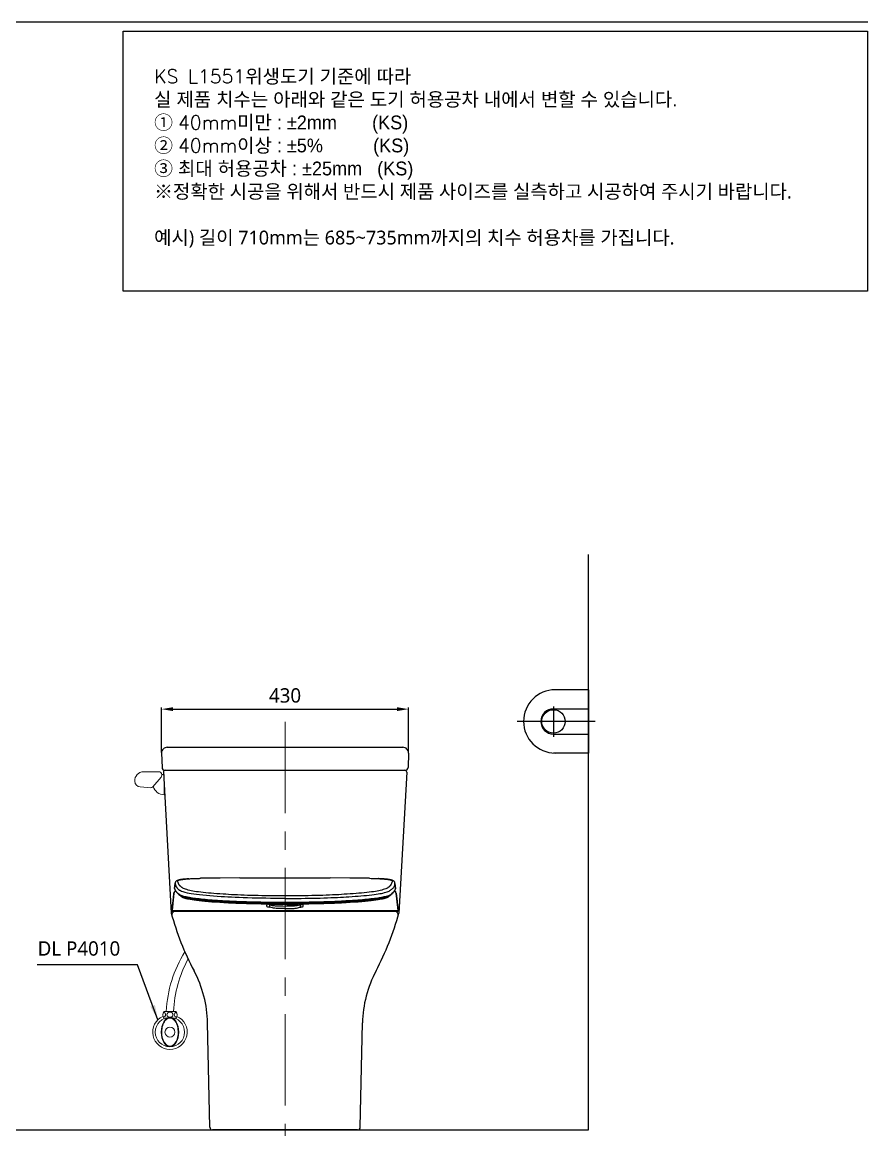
# Model space of a CAD drawing. Header units: millimetres. Extents: x 7362 to 9939, y 125 to 2418.
# Drawn here: x 8470 to 9939, y 344 to 2279 of the extents above; entities that cross this region are included whole.
import ezdxf
from ezdxf.lldxf.tags import DXFTag

# ---------------------------------------------------------------- set-up
doc = ezdxf.new("R2010")
doc.units = ezdxf.units.MM
doc.header["$LTSCALE"] = 0.5
doc.linetypes.add('CENTER', pattern=[50.8, 31.75, -6.35, 6.35, -6.35])
for name, color, linetype in [('1', 1, 'Continuous'), ('2', 2, 'Continuous'), ('3', 3, 'Continuous'), ('4', 4, 'Continuous'), ('6', 6, 'Continuous'), ('FAUCET', 4, 'Continuous')]:
    doc.layers.add(name, color=color, linetype=linetype)
doc.styles.add('GHS', font='romans', dxfattribs={"bigfont": 'ghs'})
doc.styles.add('ROMANS', font='NanumGothic.ttf', dxfattribs={"height": 10.144927})
doc.styles.get("Standard").update_dxf_attribs({"font": 'NanumGothic.ttf'})
tags = doc.linetypes.add('DASHED', pattern=[0.75, 0.5, -0.25]).pattern_tags.tags
tags[6:7] = [DXFTag(74, 4), DXFTag(75, 0), DXFTag(340, '0'), DXFTag(46, 1.0), DXFTag(50, 0.0), DXFTag(44, 0.0), DXFTag(45, 0.0)]
tags[4:5] = [DXFTag(74, 4), DXFTag(75, 0), DXFTag(340, '0'), DXFTag(46, 1.0), DXFTag(50, 0.0), DXFTag(44, 0.0), DXFTag(45, 0.0)]
doc.dimstyles.new('ISO-25', dxfattribs={"dimtxt": 20, "dimasz": 20, "dimexe": 3, "dimexo": 1, "dimgap": 5, "dimtad": 1, "dimtoh": 1, "dimdec": 0, "dimtxsty": 'Standard', "dimcen": 0, "dimclrd": 3, "dimclre": 3, "dimclrt": 2, "dimadec": 0, "dimazin": 0, "dimtfac": 1, "dimtdec": 0, "dimtmove": 0, "dimatfit": 3, "dimfxl": 0, "dimarcsym": 0})

# ---------------------------------------------------------------- blocks, each defined once
blk = doc.blocks.new('*D49')
at = {"color": 3, "lineweight": -2}
for p, q in [((8712.2, 1009.5), (8712.2, 1088.1)), ((8732.2, 1085.1), (9121.4, 1085.1)), ((9141.4, 1009.5), (9141.4, 1088.1))]:
    blk.add_line(p, q, dxfattribs=at)
at = {"color": 3}
for points in [[(8732.2, 1088.5), (8732.2, 1081.8), (8712.2, 1085.1)], [(9121.4, 1088.5), (9121.4, 1081.8), (9141.4, 1085.1)]]:
    blk.add_solid(points, dxfattribs=at)
at = {"layer": 'Defpoints', "color": 0}
for p in [(9141.4, 1085.1), (8712.2, 1008.5), (9141.4, 1008.5)]:
    blk.add_point(p, dxfattribs=at)
at = {"color": 2, "insert": (8926.8, 1108.8), "char_height": 25, "attachment_point": 5}
blk.add_mtext('430', dxfattribs=at)

msp = doc.modelspace()

# ---------------------------------------------------------------- linework, layer by layer
at = {"color": 1, "linetype": 'CENTER', "lineweight": 5, "ltscale": 10}
msp.add_line((8926.8, 1063.1), (8926.8, 343.8), dxfattribs=at)
at = {"color": 7}
for p, q in [((8712.2, 1008.5), (8713.1, 983.7)), ((8722.2, 1018.9), (9131.4, 1018.9)), ((9141.4, 1008.5), (9140.5, 983.7)), ((8715.4, 975.8), (8729, 730.8)), ((8718.1, 978.9), (9135.5, 978.9)), ((8718.4, 978.9), (9135.2, 978.9)), ((9138.2, 975.8), (9124.6, 730.8)), ((8796, 358.7), (8792.3, 539.7)), ((9057.6, 358.7), (9061.3, 539.7)), ((9014.3, 353.8), (8801, 353.8)), ((9052.6, 353.8), (9014.3, 353.8))]:
    msp.add_line(p, q, dxfattribs=at)
at = {"linetype": 'Continuous', "lineweight": 0}
msp.add_line((8716.6, 971.5), (8716.6, 936.2), dxfattribs=at)
at = {"color": 2}
for p, q in [((8735.7, 782.5), (8734.7, 773.6)), ((9118.9, 773.6), (9117.9, 782.5)), ((8733.8, 765.4), (8730.4, 735.1)), ((9123.2, 735.1), (9119.8, 765.4)), ((8730.5, 734.9), (8739.7, 734.9)), ((8731.5, 733.8), (8740.7, 733.8)), ((8739.7, 734.9), (8755.8, 734.9)), ((8740.7, 733.8), (8756.8, 733.8)), ((8755.8, 734.9), (8824.8, 734.9)), ((8756.8, 733.8), (8825.5, 733.8)), ((8824.8, 734.9), (8926.8, 734.9)), ((8825.5, 733.8), (9028.1, 733.8)), ((8926.8, 734.9), (9028.7, 734.9)), ((9028.1, 733.8), (9096.8, 733.8)), ((9028.7, 734.9), (9097.8, 734.9)), ((9096.8, 733.8), (9112.8, 733.8)), ((9097.8, 734.9), (9113.8, 734.9)), ((9112.8, 733.8), (9122.1, 733.8)), ((9113.8, 734.9), (9123.1, 734.9))]:
    msp.add_line(p, q, dxfattribs=at)
for points in [[(8734.7, 773.5), (8735.7, 782.4)], [(8759.6, 790.3), (8757.8, 790.2), (8755.9, 790.1), (8754.2, 789.9), (8752.5, 789.8), (8751.3, 789.7), (8750.1, 789.5), (8749, 789.4), (8748.1, 789.3), (8747.7, 789.2), (8747.4, 789.2), (8747.1, 789.1), (8746.7, 789.1), (8746.4, 789), (8745.9, 788.9), (8745.4, 788.8), (8744.8, 788.7), (8744.2, 788.6), (8743.4, 788.4), (8742.6, 788.2), (8741.9, 788.1), (8741.4, 787.9), (8741.1, 787.8), (8740.8, 787.7), (8740.4, 787.6), (8740, 787.4), (8739.6, 787.3), (8739.2, 787.1), (8738.9, 786.9), (8738.4, 786.7), (8738, 786.3), (8737.6, 786), (8737.2, 785.7), (8736.9, 785.3), (8736.7, 785.1), (8736.5, 784.8), (8736.3, 784.4), (8736, 783.9), (8735.8, 783.2), (8735.7, 782.6)], [(8735.7, 782.5), (8735.7, 782.6)], [(8735.7, 782.4), (8735.7, 782.5)], [(8735.7, 782.4), (8735.8, 781.8), (8735.9, 781.3), (8736.1, 780.8), (8736.2, 780.3), (8736.3, 779.8), (8736.5, 779.4), (8736.6, 778.9), (8736.8, 778.5), (8737, 778.2), (8737.1, 777.8), (8737.3, 777.4), (8737.5, 777.1), (8737.6, 776.8), (8737.7, 776.7), (8737.8, 776.5), (8737.8, 776.4), (8737.9, 776.3), (8738, 776.2), (8738.1, 776), (8738.1, 775.9), (8738.3, 775.7), (8738.4, 775.5), (8738.6, 775.2), (8738.7, 775), (8738.9, 774.7), (8739.1, 774.5), (8739.3, 774.2), (8739.5, 774), (8739.7, 773.7), (8740, 773.4), (8740.2, 773.1), (8740.5, 772.8), (8740.8, 772.5), (8741.1, 772.2), (8741.5, 771.9), (8741.8, 771.6), (8742.2, 771.3), (8742.6, 771), (8743, 770.7), (8743.5, 770.4)], [(8740.4, 786.8), (8740.4, 787.1), (8740.7, 787.3), (8741.2, 787.6), (8741.7, 787.8), (8742.2, 788), (8742.8, 788.2), (8742.9, 788.2), (8742.9, 788.2), (8743, 788.2), (8743.1, 788.2), (8743.2, 788.3), (8743.3, 788.3), (8743.4, 788.3), (8743.6, 788.4), (8744, 788.5), (8744.4, 788.6), (8744.9, 788.7), (8745.6, 788.8), (8746.1, 788.9), (8746.7, 789), (8747.2, 789.1), (8747.7, 789.2), (8748.2, 789.2), (8749, 789.3), (8749.7, 789.4), (8750.4, 789.5), (8750.6, 789.6), (8750.8, 789.6), (8751, 789.6), (8751.2, 789.6), (8751.4, 789.6), (8751.6, 789.7), (8751.7, 789.7), (8753.6, 789.9), (8755.6, 790.1), (8757.8, 790.2), (8759.6, 790.4), (8761.6, 790.5), (8763.3, 790.6), (8763.5, 790.6), (8763.7, 790.6), (8763.9, 790.6), (8764.1, 790.6), (8764.3, 790.6), (8764.5, 790.6), (8764.7, 790.6), (8765.1, 790.6), (8765.7, 790.7), (8766.4, 790.7), (8767.2, 790.7), (8768, 790.8), (8768.9, 790.8), (8769.9, 790.8), (8771, 790.9), (8772.2, 790.9), (8774, 791), (8775.6, 791), (8777.1, 791), (8778.3, 791), (8779.3, 791.1), (8780, 791.1)], [(8748, 774.9), (8747.9, 774.9), (8747.9, 775), (8747.8, 775), (8747.6, 775.1), (8747.5, 775.2), (8747.5, 775.2), (8747.4, 775.2), (8747.4, 775.3), (8747.3, 775.3), (8747.3, 775.3), (8747.2, 775.4), (8747.2, 775.4), (8747, 775.5), (8746.6, 775.8), (8746.3, 776.1), (8745.6, 776.7), (8745.3, 777), (8745.2, 777.1), (8745.2, 777.1), (8745.2, 777.1), (8745.2, 777.1), (8745.1, 777.2), (8745.1, 777.2), (8745.1, 777.2), (8745.1, 777.2), (8745.1, 777.2), (8745, 777.3), (8745, 777.4), (8744.9, 777.4), (8744.8, 777.5), (8744.7, 777.6), (8744.6, 777.7), (8744.5, 777.9), (8744.3, 778), (8744.2, 778.2), (8744, 778.4), (8743.9, 778.6), (8743.7, 778.7), (8743.6, 778.9), (8743.5, 779.1), (8743.3, 779.3), (8743.2, 779.5), (8743, 779.7), (8742.9, 779.9), (8742.9, 779.9), (8742.9, 779.9), (8742.9, 779.9), (8742.9, 779.9), (8742.9, 780), (8742.9, 780), (8742.8, 780), (8742.8, 780), (8742.8, 780.1), (8742.7, 780.3), (8742.6, 780.4), (8742.5, 780.6), (8742.4, 780.8), (8742.3, 781), (8742.2, 781.2), (8742, 781.4), (8741.9, 781.6), (8741.8, 781.9), (8741.7, 782.2), (8741.6, 782.5), (8741.4, 782.8), (8741.4, 782.9), (8741.4, 783), (8741.3, 783.1), (8741.3, 783.2), (8741.2, 783.2), (8741.2, 783.3), (8741.1, 783.6), (8740.7, 785.2), (8740.4, 786.8)], [(8926.8, 760.6), (8920, 760.6), (8913.2, 760.6), (8906.5, 760.7), (8899.7, 760.7), (8893.1, 760.8), (8886.5, 760.9), (8880.1, 761.1), (8873.7, 761.2), (8867.5, 761.4), (8861.4, 761.5), (8855.5, 761.7), (8849.7, 762), (8844.1, 762.2), (8838.7, 762.4), (8833.5, 762.7), (8828.6, 763), (8823.7, 763.3), (8819.1, 763.6), (8813.6, 763.9), (8808.4, 764.3), (8803.3, 764.7), (8798.5, 765.1), (8794, 765.5), (8789.1, 766), (8784.5, 766.5), (8780.3, 766.9), (8776.3, 767.4), (8772.7, 767.9), (8769.4, 768.4), (8766.4, 769), (8763.8, 769.5), (8761.4, 770), (8758.6, 770.7), (8756.1, 771.4), (8753.8, 772), (8751.9, 772.7), (8750.3, 773.4), (8749, 774.1), (8748, 774.9)], [(8848.4, 791.7), (8814.2, 791.5), (8780, 791.1)], [(8780, 791), (8780, 791.1)], [(8780, 791.1), (8780, 791.1)], [(8780, 791), (8780, 791)], [(8848.4, 791.7), (8887.6, 791.8), (8926.8, 791.9)], [(8926.8, 791.9), (8966, 791.8), (9005.2, 791.7)], [(9105.6, 774.9), (9104.6, 774.1), (9103.3, 773.4), (9101.7, 772.7), (9099.7, 772), (9097.5, 771.4), (9095, 770.7), (9092.2, 770), (9089.7, 769.5), (9087, 768.9), (9084, 768.4), (9080.7, 767.9), (9077, 767.4), (9073.1, 766.9), (9068.9, 766.4), (9064.4, 766), (9059.6, 765.5), (9055, 765.1), (9050.2, 764.7), (9045.2, 764.3), (9040, 763.9), (9034.5, 763.6), (9029.8, 763.3), (9025, 763), (9020, 762.7), (9014.9, 762.4), (9009.5, 762.2), (9003.9, 762), (8998.1, 761.7), (8992.2, 761.5), (8986.1, 761.4), (8979.9, 761.2), (8973.5, 761.1), (8967, 760.9), (8960.5, 760.8), (8953.8, 760.7), (8947.1, 760.7), (8940.4, 760.6), (8933.6, 760.6), (8926.8, 760.6)], [(9073.5, 791.1), (9039.4, 791.5), (9005.2, 791.7)], [(9073.5, 791.1), (9076.2, 791), (9078.8, 791), (9081.4, 790.9), (9083.5, 790.8), (9085.7, 790.8), (9087.5, 790.7), (9087.7, 790.7), (9087.9, 790.7), (9088.1, 790.7), (9088.3, 790.7), (9088.5, 790.6), (9088.7, 790.6), (9088.9, 790.6), (9089.3, 790.6), (9089.8, 790.6), (9090.5, 790.6), (9091.3, 790.5), (9092.2, 790.5), (9093.2, 790.4), (9094.4, 790.3), (9095.6, 790.2), (9096.8, 790.2), (9097.8, 790.1), (9098.7, 790), (9099.5, 789.9), (9100.2, 789.9), (9100.8, 789.8), (9101, 789.8), (9101.2, 789.8), (9101.3, 789.7), (9101.5, 789.7), (9101.6, 789.7), (9101.7, 789.7), (9101.9, 789.7), (9103.6, 789.5), (9105.3, 789.2), (9106.8, 789), (9107.9, 788.8), (9108.9, 788.6), (9109.7, 788.4), (9109.8, 788.4), (9109.9, 788.4), (9110, 788.4), (9110.1, 788.3), (9110.2, 788.3), (9110.2, 788.3), (9110.3, 788.3), (9110.5, 788.2), (9110.7, 788.2), (9110.9, 788.1), (9111.2, 788), (9111.5, 787.9), (9111.7, 787.8), (9112, 787.7), (9112.3, 787.6), (9112.5, 787.5), (9112.8, 787.4), (9112.9, 787.3), (9113.1, 787.2), (9113.1, 787.1), (9113.2, 786.9), (9113.2, 786.9), (9113.2, 786.8)], [(9117.9, 782.6), (9117.7, 783.5), (9117.4, 784.2), (9117.1, 784.8), (9116.8, 785.1), (9116.6, 785.4), (9116.4, 785.7), (9116.2, 785.9), (9115.7, 786.3), (9115.2, 786.6), (9114.7, 786.9), (9114.2, 787.2), (9113.8, 787.3), (9113.4, 787.5), (9113, 787.7), (9112.6, 787.8), (9112.3, 787.9), (9111.9, 788), (9111.5, 788.1), (9111, 788.2), (9110.4, 788.4), (9109.8, 788.5), (9109.3, 788.6), (9108.7, 788.7), (9108.1, 788.9), (9107.6, 788.9), (9107.1, 789), (9106.7, 789.1), (9106.3, 789.2), (9105.8, 789.2), (9105.2, 789.3), (9104.6, 789.4), (9103.9, 789.5), (9103.2, 789.6), (9102.4, 789.6), (9101.5, 789.7), (9100.5, 789.9), (9099.3, 790), (9098, 790.1), (9096.6, 790.2), (9095, 790.3), (9093.3, 790.4), (9091.4, 790.5), (9089.3, 790.6), (9088.5, 790.7)], [(9113.2, 786.8), (9112.9, 785.2), (9112.5, 783.6), (9111.9, 782.1), (9111.1, 780.7), (9110.3, 779.3), (9110.2, 779.2), (9110.1, 779), (9109.9, 778.9), (9109.8, 778.7), (9109.7, 778.6), (9109.6, 778.4), (9109.4, 778.2), (9109.3, 778), (9109.1, 777.8), (9109, 777.7), (9108.9, 777.6), (9108.8, 777.5), (9108.7, 777.4), (9108.6, 777.3), (9108.5, 777.2), (9108.4, 777.1), (9107.9, 776.6), (9107.2, 776), (9107.1, 776), (9107.1, 775.9), (9107, 775.9), (9107, 775.8), (9106.9, 775.8), (9106.8, 775.7), (9106.7, 775.6), (9106.6, 775.6), (9106.5, 775.5), (9106.4, 775.4), (9106.2, 775.3), (9106.1, 775.2), (9106, 775.1), (9105.8, 775), (9105.7, 775), (9105.6, 774.9), (9105.6, 774.9)], [(9117.9, 782.4), (9117.6, 781), (9117.2, 779.8), (9116.8, 778.6), (9116.3, 777.4), (9115.7, 776.3), (9115.1, 775.3), (9114.5, 774.5), (9113.9, 773.7), (9113.2, 773), (9112.5, 772.3), (9111.7, 771.6), (9110.9, 771), (9110.1, 770.4)], [(9117.9, 782.5), (9117.9, 782.6)], [(9117.9, 782.4), (9117.9, 782.5)], [(9117.9, 782.4), (9118.9, 773.5)], [(8730.4, 735), (8730.6, 736.6), (8730.8, 738.2), (8730.9, 739.7), (8731.1, 741.3), (8731.3, 742.7), (8731.4, 743.8), (8731.5, 744.9), (8731.6, 746.2), (8731.8, 747.6), (8732, 749.2), (8732.2, 750.8), (8732.3, 752.2), (8732.5, 754), (8732.7, 755.6), (8732.9, 757.1), (8733, 758.6), (8733.2, 760.3), (8733.4, 761.9), (8733.6, 763.6), (8733.8, 765.3)], [(8736.5, 769.4), (8736.4, 769.3), (8736.2, 769.2), (8735.9, 769), (8735.6, 768.8), (8735.4, 768.5), (8735.1, 768.3), (8734.8, 767.9), (8734.5, 767.4), (8734.2, 766.8), (8733.9, 766.1), (8733.8, 765.5)], [(8733.8, 765.3), (8733.9, 766.1), (8734.3, 766.9), (8734.7, 767.7), (8735.4, 768.4), (8736.1, 769), (8736.6, 769.2)], [(8926.8, 749), (8921.4, 749), (8916.1, 749), (8910.7, 749.1), (8905.4, 749.1), (8900.2, 749.1), (8894.9, 749.2), (8889.7, 749.3), (8884.5, 749.4), (8879.4, 749.5), (8874.4, 749.6), (8869.5, 749.7), (8864.6, 749.8), (8860, 750), (8855.4, 750.1), (8851, 750.2), (8846.7, 750.4), (8842.4, 750.6), (8838.3, 750.8), (8834.3, 750.9), (8830, 751.2), (8825.8, 751.4), (8821.8, 751.6), (8817.9, 751.8), (8814, 752.1), (8809.3, 752.4), (8804.7, 752.7), (8800.3, 753.1), (8796, 753.4), (8791.9, 753.7), (8788, 754.1), (8784.3, 754.4), (8780.8, 754.8), (8777.5, 755.2), (8774.2, 755.5), (8771.2, 755.9), (8768.3, 756.3), (8765.7, 756.7), (8763.2, 757.1), (8760.9, 757.5), (8758.9, 757.9), (8757, 758.3), (8755.2, 758.7), (8753.1, 759.2), (8751.2, 759.7), (8749.4, 760.2), (8747.8, 760.7), (8746.4, 761.2), (8745.2, 761.7), (8744.2, 762.2), (8743.3, 762.8), (8742.6, 763.3), (8741.5, 764.2), (8740.5, 765.1), (8739.6, 766), (8738.7, 766.9), (8737.6, 768.3), (8736.6, 769.6), (8735.8, 770.9), (8735.2, 772.2), (8734.7, 773.5)], [(8734.7, 773.5), (8734.7, 773.3), (8734.7, 773.1)], [(8734.7, 773.4), (8734.7, 773.3), (8734.7, 773.3)], [(8734.7, 773.3), (8734.8, 773)], [(8734.7, 773.1), (8734.7, 773.1), (8734.8, 772.8), (8734.9, 772.6), (8735, 772.4), (8735, 772.3), (8735.1, 772.1), (8735.2, 771.9), (8735.2, 771.8), (8735.3, 771.7), (8735.3, 771.6), (8735.4, 771.5), (8735.4, 771.4), (8735.4, 771.3), (8735.5, 771.2), (8735.5, 771.1), (8735.6, 770.9), (8735.7, 770.7), (8735.8, 770.6), (8735.9, 770.4), (8736, 770.2), (8736.1, 770), (8736.3, 769.7), (8736.5, 769.4), (8736.7, 769.1), (8736.9, 768.8), (8737.1, 768.4), (8737.3, 768.1), (8737.5, 767.8), (8738.5, 766.6), (8739.7, 765.4), (8740.9, 764.2), (8741.1, 764), (8741.4, 763.7), (8741.6, 763.5), (8741.8, 763.4), (8742, 763.2), (8742.1, 763.1), (8742.3, 762.9), (8742.4, 762.8), (8742.5, 762.7), (8742.7, 762.6), (8742.8, 762.5), (8742.9, 762.4), (8743, 762.4), (8743.1, 762.3), (8743.2, 762.2), (8743.4, 762.1), (8743.5, 761.9), (8743.7, 761.8), (8743.9, 761.7), (8744.1, 761.6), (8744.4, 761.4), (8744.7, 761.3), (8744.9, 761.1), (8745.1, 761), (8745.4, 760.9), (8745.6, 760.8), (8745.8, 760.7), (8746, 760.6), (8746.2, 760.5), (8746.7, 760.3), (8747.2, 760.1), (8747.8, 759.9), (8748.3, 759.7), (8748.9, 759.5), (8749.5, 759.3), (8750.2, 759.1), (8750.8, 758.9), (8752.3, 758.5), (8753.8, 758.1), (8755.5, 757.7), (8757.2, 757.3), (8759, 756.9), (8761, 756.5), (8763.2, 756.1), (8765.5, 755.7), (8768, 755.4), (8770.6, 755), (8773.4, 754.6), (8776.4, 754.3), (8779.6, 753.9), (8783, 753.6), (8786.5, 753.2), (8790.2, 752.9), (8794.1, 752.5), (8798, 752.2), (8802.1, 751.9), (8806.3, 751.6), (8810.7, 751.3), (8814, 751.1), (8817.3, 750.9), (8820.8, 750.6), (8824.2, 750.4), (8827.8, 750.2), (8831.5, 750), (8835.2, 749.9), (8839.5, 749.7), (8843.9, 749.5), (8848.4, 749.3), (8853.1, 749.1), (8857.8, 749), (8862.4, 748.8), (8867, 748.7), (8871.8, 748.6), (8876.6, 748.5), (8881.4, 748.4), (8886.3, 748.3), (8890.9, 748.2), (8895.4, 748.2), (8896.9, 748.1), (8898.3, 748.1), (8899.8, 748.1), (8901.4, 748.1), (8903.2, 748.1), (8905.2, 748), (8907.3, 748), (8909.6, 748), (8912.1, 748), (8914.8, 748), (8917.5, 748), (8920.5, 748), (8923.5, 748), (8926.8, 747.9)], [(8734.7, 773.1), (8734.7, 773.1)], [(8747, 758.8), (8744.9, 760.5), (8743.4, 762.1)], [(8926.8, 756.1), (8918.4, 756.1), (8910, 756.2), (8901.6, 756.3), (8893.4, 756.4), (8885.2, 756.5), (8877.2, 756.6), (8869.4, 756.8), (8861.7, 757), (8854.3, 757.3), (8847.1, 757.5), (8840.2, 757.8), (8833.6, 758.1), (8827.3, 758.4), (8821.4, 758.8), (8815.6, 759.1), (8808.7, 759.6), (8802.2, 760.1), (8796, 760.6), (8790.1, 761.1), (8783.8, 761.7), (8778.1, 762.3), (8772.8, 762.9), (8768.1, 763.5), (8763.8, 764.2), (8760.2, 764.9), (8757, 765.5), (8753.1, 766.5), (8749.8, 767.4), (8747.1, 768.4), (8745, 769.4), (8743.5, 770.4)], [(8762, 754.1), (8759.5, 754.6), (8757.1, 755.1), (8755, 755.6), (8753.1, 756.1), (8751.4, 756.6), (8750, 757.2), (8748.8, 757.7), (8747.8, 758.2), (8747, 758.8)], [(9118.9, 773.5), (9118.4, 772.1), (9117.7, 770.7), (9116.8, 769.3), (9115.8, 767.9), (9114.5, 766.5), (9113.1, 765.2), (9112.6, 764.6), (9112, 764.1), (9111.4, 763.6), (9110.7, 763.1), (9109.9, 762.5), (9109, 762), (9107.8, 761.5), (9106.4, 760.9), (9104.7, 760.3), (9102.8, 759.8), (9100.7, 759.2), (9098.4, 758.7), (9096.6, 758.2), (9094.6, 757.8), (9092.5, 757.4), (9090.2, 757), (9087.8, 756.7), (9085.1, 756.3), (9082.3, 755.9), (9079.3, 755.5), (9076.1, 755.2), (9072.7, 754.8), (9069.1, 754.4), (9065.3, 754.1), (9061.4, 753.7), (9057.3, 753.4), (9053.1, 753), (9048.7, 752.7), (9044.2, 752.4), (9039.5, 752.1), (9036.1, 751.9), (9032.5, 751.7), (9028.9, 751.4), (9025.1, 751.2), (9021.3, 751), (9017.3, 750.8), (9013.2, 750.7), (9008.6, 750.5), (9003.9, 750.3), (8999, 750.1), (8994.1, 750), (8989, 749.8), (8984.1, 749.7), (8979.2, 749.6), (8974.1, 749.5), (8969, 749.4), (8963.9, 749.3), (8958.7, 749.2), (8953.4, 749.1), (8948.2, 749.1), (8942.8, 749.1), (8937.5, 749), (8932.2, 749), (8926.8, 749)], [(8926.8, 747.9), (8930.3, 748), (8933.6, 748), (8936.7, 748), (8939.7, 748), (8942.4, 748), (8945, 748), (8947.2, 748), (8949.3, 748.1), (8951.2, 748.1), (8952.9, 748.1), (8954.5, 748.1), (8957, 748.1), (8959.6, 748.2), (8962.1, 748.2), (8964.7, 748.2), (8967.3, 748.3), (8972.2, 748.4), (8977, 748.5), (8981.8, 748.6), (8986.6, 748.7), (8991.2, 748.8), (8995.8, 749), (9000.8, 749.1), (9005.7, 749.3), (9010.5, 749.5), (9015.1, 749.7), (9019.6, 749.9), (9024, 750.1), (9027.9, 750.4), (9031.8, 750.6), (9035.6, 750.8), (9039.3, 751), (9042.9, 751.3), (9047.3, 751.6), (9051.6, 751.9), (9055.8, 752.2), (9059.8, 752.6), (9063.6, 752.9), (9067.3, 753.2), (9070.7, 753.6), (9074, 753.9), (9077.2, 754.3), (9080.2, 754.6), (9083.1, 755), (9085.7, 755.4), (9088.3, 755.8), (9090.6, 756.1), (9092.7, 756.5), (9094.6, 756.9), (9096.4, 757.3), (9098.1, 757.7), (9099.8, 758.1), (9101.4, 758.5), (9102.9, 758.9), (9104.3, 759.4), (9105.5, 759.8), (9106.7, 760.2), (9107.1, 760.4), (9107.5, 760.5), (9107.8, 760.7), (9108.1, 760.8), (9108.3, 760.9), (9108.5, 761), (9108.7, 761.2), (9109, 761.3), (9109.2, 761.4), (9109.4, 761.5), (9109.6, 761.7), (9109.8, 761.8), (9110, 761.9), (9110.2, 762), (9110.3, 762.1), (9110.5, 762.2), (9110.6, 762.3), (9110.7, 762.4), (9110.8, 762.5), (9110.9, 762.6), (9111, 762.7), (9111.1, 762.8), (9111.2, 762.9), (9111.4, 763), (9111.5, 763.1), (9111.7, 763.3), (9111.8, 763.4), (9112.1, 763.6), (9112.4, 763.9), (9112.6, 764.1), (9112.9, 764.3), (9113.7, 765.1), (9114.5, 765.9), (9115.4, 767), (9116.2, 768), (9116.4, 768.3), (9116.7, 768.7), (9116.9, 769), (9117.1, 769.4), (9117.3, 769.7), (9117.5, 770), (9117.6, 770.2), (9117.7, 770.4), (9117.8, 770.6), (9117.9, 770.8), (9118, 771.1), (9118.2, 771.3), (9118.2, 771.4), (9118.2, 771.5), (9118.3, 771.6), (9118.4, 771.7), (9118.4, 771.9), (9118.5, 772), (9118.5, 772.2), (9118.6, 772.4), (9118.7, 772.6), (9118.8, 772.8), (9118.8, 773), (9118.8, 773.1)], [(8926.8, 756.1), (8933.8, 756.1), (8940.8, 756.2), (8947.8, 756.2), (8954.7, 756.3), (8961.6, 756.4), (8968.4, 756.5), (8975.1, 756.6), (8981.6, 756.7), (8988.1, 756.9), (8994.4, 757.1), (9000.5, 757.3), (9006.5, 757.5), (9012.2, 757.7), (9017.8, 758), (9023.1, 758.3), (9028.3, 758.5), (9033.2, 758.8), (9037.9, 759.1), (9043.5, 759.5), (9048.8, 759.9), (9053.9, 760.3), (9058.8, 760.7), (9063.5, 761.1), (9068.4, 761.5), (9073.1, 762), (9077.4, 762.5), (9081.5, 763), (9085.2, 763.5), (9088.5, 764), (9091.5, 764.5), (9094.2, 765), (9096.6, 765.5), (9099.4, 766.2), (9102, 766.9), (9104.2, 767.6), (9106.2, 768.3), (9107.8, 769), (9109.1, 769.7), (9110.1, 770.4)], [(9106.6, 758.8), (9105.8, 758.2), (9104.8, 757.7), (9103.5, 757.1), (9102, 756.6), (9100.3, 756.1), (9098.5, 755.6), (9096.4, 755.1), (9094.1, 754.6), (9091.6, 754.1)], [(9110.2, 762.1), (9108.6, 760.5), (9106.6, 758.8)], [(9119.8, 765.3), (9119.6, 766.1), (9119.3, 766.9), (9118.8, 767.7), (9118.2, 768.4), (9117.5, 769), (9117, 769.2)], [(9119.8, 765.5), (9119.6, 766.2), (9119.4, 766.9), (9119.1, 767.5), (9118.7, 768), (9118.4, 768.4), (9118.1, 768.6), (9117.9, 768.9), (9117.7, 769), (9117.2, 769.3), (9117.1, 769.4)], [(9118.9, 773.6), (9118.9, 773.5)], [(9118.9, 773.4), (9118.9, 773.4), (9118.9, 773.6)], [(9118.9, 773.5), (9118.9, 773.3), (9118.9, 773.1)], [(9118.9, 773.1), (9118.9, 773.4)], [(9118.9, 773.1), (9118.9, 773.1)], [(9119.8, 765.5), (9119.8, 765.3)], [(9119.8, 765.3), (9120.9, 755.9), (9122.1, 745), (9123.2, 735)], [(8828.5, 748.2), (8820.7, 748.6), (8813.3, 749), (8806.3, 749.5), (8799.7, 749.9), (8793.5, 750.4), (8787.7, 750.9), (8782.3, 751.4), (8777.4, 751.9), (8772.8, 752.4), (8768.8, 753), (8765.2, 753.5), (8762, 754.1)], [(8895.9, 746.2), (8890.5, 746.3), (8885.1, 746.4), (8879.9, 746.5), (8874.6, 746.6), (8869.5, 746.7), (8864.5, 746.8), (8859.6, 747), (8854.7, 747.1), (8850, 747.3), (8845.4, 747.4), (8841, 747.6), (8836.7, 747.8), (8832.5, 748), (8828.5, 748.2)], [(8895, 741.9), (8895.1, 742.6), (8895.1, 743.3), (8895.2, 744), (8895.3, 744.7), (8895.5, 745.2), (8895.6, 745.7), (8895.8, 746), (8895.9, 746.2)], [(8895, 741.9), (8896.5, 741.8), (8898, 741.6), (8899.4, 741.2)], [(8926.8, 747.7), (8926.2, 747.7), (8925.5, 747.7), (8924.7, 747.7), (8923.8, 747.7), (8922.9, 747.7), (8921.8, 747.7), (8920.9, 747.7), (8920.2, 747.7), (8919.6, 747.7), (8919.1, 747.7), (8918.8, 747.7), (8918.3, 747.7), (8917.7, 747.7), (8917.1, 747.6), (8916.3, 747.6), (8915.4, 747.6), (8914.6, 747.6), (8914, 747.6), (8913.4, 747.5), (8912.8, 747.5), (8912.1, 747.5), (8911.4, 747.5), (8910.6, 747.4), (8909.9, 747.4), (8908.9, 747.3), (8907.9, 747.3), (8907, 747.2), (8906, 747.2), (8905.7, 747.2), (8905.4, 747.1), (8905.1, 747.1), (8904.7, 747.1), (8904.4, 747.1), (8903.8, 747), (8902.9, 746.9), (8902.2, 746.9), (8901.6, 746.8), (8901, 746.8), (8900.5, 746.7), (8900.3, 746.7), (8900.3, 746.7), (8900, 746.7), (8899.7, 746.6), (8899.4, 746.6), (8899.1, 746.6), (8898.8, 746.5), (8897.3, 746.4), (8895.9, 746.2)], [(8900.9, 744.5), (8900.8, 744.6), (8900.5, 744.7), (8900.2, 744.9), (8899.8, 745.1), (8899.5, 745.3), (8899.2, 745.4), (8898.9, 745.5), (8898.6, 745.6), (8897.3, 746), (8895.9, 746.2)], [(8899.4, 741.2), (8899.7, 742.1), (8900.1, 743), (8900.5, 743.8), (8900.9, 744.5)], [(8926.8, 738.4), (8923.8, 738.4), (8921, 738.4), (8918.4, 738.5), (8915.8, 738.6), (8913.4, 738.8), (8911.2, 738.9), (8909.1, 739.2), (8906.8, 739.5), (8904.8, 739.8), (8902.9, 740.2), (8901.1, 740.7), (8899.4, 741.2)], [(8926.8, 745.9), (8923.2, 745.8), (8919.5, 745.8), (8915.7, 745.7), (8912, 745.5), (8908.2, 745.2), (8904.5, 744.9), (8900.9, 744.5)], [(8926.8, 742.4), (8923.1, 742.5), (8919.3, 742.5), (8915.6, 742.6), (8912, 742.8), (8909.7, 743), (8907.4, 743.2), (8905.2, 743.5), (8903, 744), (8900.9, 744.5)], [(8926.8, 747.7), (8930.6, 747.7), (8934.4, 747.7), (8938.1, 747.6), (8941.8, 747.5), (8943, 747.4), (8944.1, 747.4), (8945.3, 747.3), (8946.5, 747.2), (8947.6, 747.2), (8948.8, 747.1), (8950.1, 747), (8953.9, 746.6), (8957.7, 746.2)], [(8926.8, 745.9), (8930.6, 745.8), (8934.3, 745.8), (8938.1, 745.6), (8941.8, 745.5), (8945.5, 745.2), (8949.1, 744.9), (8952.7, 744.5)], [(8952.7, 744.5), (8950.4, 743.9), (8948.1, 743.5), (8945.7, 743.2), (8943.3, 742.9), (8940.9, 742.7), (8938.5, 742.6), (8934.6, 742.5), (8930.7, 742.5), (8926.8, 742.4)], [(8926.8, 738.4), (8929.8, 738.4), (8932.6, 738.4), (8935.2, 738.5), (8937.8, 738.6), (8940.2, 738.8), (8942.4, 738.9), (8944.5, 739.2), (8946.7, 739.5), (8948.8, 739.8), (8950.7, 740.2), (8952.5, 740.7), (8954.2, 741.2)], [(8952.7, 744.5), (8953, 744.7), (8953.2, 744.8), (8953.6, 745), (8953.9, 745.2), (8954.2, 745.3), (8954.6, 745.5), (8955, 745.6), (8955.4, 745.8), (8956, 745.9), (8956.6, 746), (8957.1, 746.1), (8957.7, 746.2)], [(8954.2, 741.2), (8953.9, 742.2), (8953.5, 743.1), (8953.1, 743.9), (8952.7, 744.5)], [(8954.2, 741.2), (8955.6, 741.6), (8957.1, 741.8), (8958.5, 741.9)], [(9025.1, 748.2), (9021.1, 748), (9016.9, 747.8), (9012.6, 747.6), (9008.1, 747.4), (9003.6, 747.3), (8998.8, 747.1), (8994, 747), (8989.1, 746.8), (8984.1, 746.7), (8978.9, 746.6), (8973.7, 746.5), (8968.4, 746.4), (8963.1, 746.3), (8957.7, 746.2)], [(8958.5, 741.9), (8958.5, 742.6), (8958.4, 743.3), (8958.4, 744), (8958.2, 744.6), (8958.1, 745.2), (8958, 745.7), (8957.8, 746), (8957.7, 746.2)], [(9091.6, 754.1), (9088.4, 753.5), (9084.8, 753), (9080.7, 752.4), (9076.2, 751.9), (9071.3, 751.4), (9065.9, 750.9), (9060.1, 750.4), (9053.9, 749.9), (9047.2, 749.5), (9040.2, 749), (9032.9, 748.6), (9025.1, 748.2)], [(8730.4, 734.6), (8730.4, 734.7), (8730.4, 735)], [(8730.5, 734.9), (8730.4, 735)], [(8730.4, 734.6), (8730.5, 734.4), (8730.6, 734.2), (8730.7, 734.1)], [(8730.4, 734.6), (8730.4, 734.6)], [(8730.5, 734.8), (8730.5, 734.4), (8730.8, 734.1), (8731.1, 733.8), (8731.3, 733.8)], [(8730.7, 734.1), (8730.9, 733.9), (8731.2, 733.8)], [(8731.2, 733.8), (8731.3, 733.8)], [(8731.3, 733.8), (8731.5, 733.8)], [(9122.1, 733.8), (9122.3, 733.8)], [(9122.3, 733.8), (9122.5, 733.8), (9122.8, 734.1), (9123, 734.4), (9123.1, 734.8)], [(9122.3, 733.8), (9122.5, 733.8)], [(9122.5, 733.9), (9122.6, 733.9), (9122.9, 734.1), (9123, 734.3), (9123.2, 734.6)], [(9123.2, 735), (9123.1, 734.9)], [(9123.2, 735), (9123.2, 735)], [(9123.2, 734.6), (9123.2, 734.8), (9123.2, 735)]]:
    msp.add_lwpolyline(points, dxfattribs=at)
at = {"color": 7}
for centre, radius, start, end in [((8722.2, 1008.9), 10, 90, 182.1476), ((9131.4, 1008.9), 10, 357.8524, 90), ((8718.1, 983.9), 5, 182.1476, 270), ((8718.4, 975.9), 3, 90, 182.3946), ((9135.2, 975.9), 3, 357.6054, 90), ((9135.5, 983.9), 5, 270, 357.8524), ((9196.1, 857.4), 484, 195.1626, 207.9699), ((8736.1, 727.8), 6, 90, 195.7402), ((8657.5, 857.4), 484, 332.0301, 344.8374), ((9117.5, 727.8), 6, 344.2598, 90), ((8589.9, 535.5), 202.4, 1.1876, 27.9699), ((9263.7, 535.5), 202.4, 152.0301, 178.8124), ((8801, 358.8), 5, 181.1876, 270), ((9052.6, 358.8), 5, 270, 358.8124)]:
    msp.add_arc(centre, radius, start, end, dxfattribs=at)
at = {"color": 2}
for centre, major_axis, start_param, end_param in [((8731.5, 734.8), (0, 1), 1.466077, 1.570796), ((9122.1, 734.8), (0, -1), 1.570796, 1.675516)]:
    msp.add_ellipse(centre, major_axis=major_axis, ratio=0.999757, start_param=start_param, end_param=end_param, dxfattribs=at)
at = {"layer": '1'}
for p, q in [((9393.3, 1089.9), (9393.3, 1036.9)), ((9466, 1063.8), (9330.4, 1063.8))]:
    msp.add_line(p, q, dxfattribs=at)
at = {"layer": '3', "color": 0, "lineweight": 30}
for p in [(8736.1, 733.8), (9117.5, 733.8)]:
    msp.add_line(p, (8926.8, 733.8), dxfattribs=at)
at = {"layer": '3', "linetype": 'DASHED'}
msp.add_lwpolyline([(8645.4, 2263.3), (9939.2, 2263.3), (9939.2, 1811.5), (8645.4, 1811.5)], close=True, dxfattribs=at)
at = {"layer": '4'}
for p, q in [((9454.3, 1118.8), (9393.3, 1118.8)), ((9454.3, 1118.8), (9454.3, 1008.8)), ((9393.3, 1085.8), (9454.3, 1085.8)), ((9393.3, 1041.8), (9454.3, 1041.8)), ((9454.3, 1008.8), (9393.3, 1008.8))]:
    msp.add_line(p, q, dxfattribs=at)
at = {"layer": '4', "linetype": 'Continuous', "lineweight": 0}
for p, q in [((8716.3, 559.8), (8720.4, 559.8)), ((8716.3, 547.1), (8716.3, 547.8)), ((8716.3, 547.8), (8718.2, 547.8)), ((8717.5, 547.6), (8717.5, 547.8)), ((8720.4, 559.8), (8737.3, 559.8)), ((8735.4, 547.8), (8737.3, 547.8)), ((8736, 547.6), (8736, 547.8)), ((8737.3, 547.1), (8737.3, 547.8))]:
    msp.add_line(p, q, dxfattribs=at)
at = {"layer": '4'}
msp.add_circle((9393.3, 1063.8), 20.4, dxfattribs=at)
at = {"layer": '4', "linetype": 'Continuous', "lineweight": 0}
for radius in [25.5, 8.62]:
    msp.add_circle((8726.8, 523.8), radius, dxfattribs=at)
at = {"layer": '4'}
for centre, radius in [((9396.3, 1063.8), 55), ((9393.3, 1063.8), 22)]:
    msp.add_arc(centre, radius, 90, 270, dxfattribs=at)
at = {"layer": '4', "linetype": 'Continuous', "lineweight": 0}
for centre, radius, start, end in [((8932.8, 550.2), 212.6, 147.8663, 177.4008), ((8945.5, 550.2), 212.6, 151.6863, 177.4008), ((8726.8, 523.8), 30, 113.9173, 66.0827), ((8724.3, 553.8), 10, 143.1301, 216.8699), ((8729.3, 553.8), 10, 323.1301, 36.8699)]:
    msp.add_arc(centre, radius, start, end, dxfattribs=at)
at = {"layer": '4', "linetype": 'Continuous', "lineweight": 0, "extrusion": (0, 0, -1)}
for centre, major_axis, ratio in [((8726.8, 523.8), (0, 25.5), 0.596529), ((8726.8, 554.1), (-5.23, 0), 0.866391)]:
    msp.add_ellipse(centre, major_axis=major_axis, ratio=ratio, dxfattribs=at)
for centre, start_param, end_param in [((8714.1, 554.1), 1.824119, 4.49897), ((8739.6, 554.1), 4.942097, 7.58465)]:
    msp.add_ellipse(centre, major_axis=(-5.23, 0), ratio=0.866391, start_param=start_param, end_param=end_param, dxfattribs=at)
at = {"layer": '4', "linetype": 'Continuous', "lineweight": 0}
msp.add_open_spline([(8726.8, 548.3), (8728.9, 548.3), (8731, 547.5), (8734.9, 544.3), (8736.6, 541.8), (8739.4, 535.8), (8740.3, 532.2), (8741.2, 524.7), (8741.1, 520.8), (8739.8, 513.4), (8738.7, 510), (8735.7, 504.4), (8733.8, 502.3), (8729.8, 499.6), (8727.7, 499.1), (8723.5, 499.7), (8721.5, 500.8), (8717.7, 504.7), (8716.1, 507.4), (8713.7, 513.8), (8712.9, 517.5), (8712.4, 525.1), (8712.7, 529), (8714.3, 536.2), (8715.6, 539.4), (8718.9, 544.5), (8720.9, 546.4), (8724.2, 548), (8725.5, 548.3), (8726.8, 548.3)], degree=3, knots=[0, 0, 0, 0, 0.46111, 0.46111, 0.922219, 0.922219, 1.383329, 1.383329, 1.844439, 1.844439, 2.305549, 2.305549, 2.766658, 2.766658, 3.227768, 3.227768, 3.688878, 3.688878, 4.149988, 4.149988, 4.611097, 4.611097, 5.072207, 5.072207, 5.533317, 5.533317, 5.994427, 5.994427, 6.283185, 6.283185, 6.283185, 6.283185], dxfattribs=at)
at = {"layer": '6'}
for p, q in [((9939.5, 2278.9), (7526.8, 2278.9)), ((9454.3, 353.8), (9454.3, 1353.8)), ((7526.8, 353.8), (9454.3, 353.8))]:
    msp.add_line(p, q, dxfattribs=at)
at = {"layer": 'FAUCET', "linetype": 'Continuous', "lineweight": 0}
msp.add_line((8708, 976.2), (8680.8, 976.2), dxfattribs=at)
at = {"layer": 'FAUCET', "color": 4, "linetype": 'Continuous', "lineweight": 0}
for p, q in [((8712.6, 971.5), (8712.6, 970.1)), ((8716.6, 971.5), (8712.6, 971.5)), ((8675, 949.9), (8693.4, 948.5)), ((8711.5, 967), (8697.2, 950.2))]:
    msp.add_line(p, q, dxfattribs=at)
at = {"layer": 'FAUCET', "linetype": 'Continuous', "lineweight": 0}
msp.add_arc((8680.8, 961.2), 15.1, 90.1449, 184.8496, dxfattribs=at)
at = {"layer": 'FAUCET', "color": 4, "linetype": 'Continuous', "lineweight": 0}
for centre, radius, start, end in [((8707.8, 971.5), 4.78, 0, 92.6026), ((8707.8, 970.1), 4.78, 319.7636, 0), ((8675.8, 959.9), 10, 180, 265.6127), ((8693.6, 953.3), 4.78, 267.3974, 319.7636), ((8717.6, 956.6), 20.5, 195.872, 267.2403)]:
    msp.add_arc(centre, radius, start, end, dxfattribs=at)

# ---------------------------------------------------------------- texts
at = {"layer": '2', "attachment_point": 4}
for s, insert, char_height, style in [('{\\Fromans|c129;KS L1551\\fGulim|b0|i0|c129|p50;위생도기 기준에 따라 \\P실 제품 치수는 아래와 같은 도기 허용공차 내에서 변할 수 있습니다. \\Fromans|c129;\\P\\fGulim|b0|i0|c129|p50;① \\Fromans|c129;40mm\\fGulim|b0|i0|c129|p50;미만 : ±2mm       (KS)\\Fromans|c129; \\P\\fGulim|b0|i0|c129|p50;② \\Fromans|c129;40mm\\fGulim|b0|i0|c129|p50;이상 : ±5%          (KS)\\Fromans|c129;\\P\\fGulim|b0|i0|c129|p50;③ 최대 허용공차 : ±25mm   (KS)}\\P※정확한 시공을 위해서 반드시 제품 사이즈를 실측하고 시공하여 주시기 바랍니다.\\P\\P예시) 길이 710mm는 685~735mm까지의 치수 허용차를 가집니다.', (8699.3, 2042.1), 24, 'ROMANS'), ('{\\fNanumGothic|b0|i0|c129|p50;DL P4010}', (8496.9, 669), 25, 'GHS')]:
    msp.add_mtext(s, dxfattribs=dict(at, insert=insert, char_height=char_height, style=style))

# ---------------------------------------------------------------- dimensions: what is measured, and where the dimension line sits
dim = msp.add_linear_dim(base=(9141.4, 1085.1), p1=(8712.2, 1008.5), p2=(9141.4, 1008.5), text='430', dimstyle='ISO-25', override={"dimscale": 1, "dimtxt": 25, "dimgap": 10, "dimtxsty": 'Standard', "dimarcsym": 1})
dim.commit()
dim.dimension.update_dxf_attribs({"geometry": '*D49', "text_midpoint": (8926.8, 1108.8)})

# ---------------------------------------------------------------- leaders
msp.add_leader([(8705.8, 545.3), (8670.2, 640.8), (8495.9, 640.8)], dimstyle='ISO-25', override={"dimscale": 1.3, "dimgap": 5, "dimtad": 0, "dimarcsym": 1})

doc.saveas('drawing.dxf')
